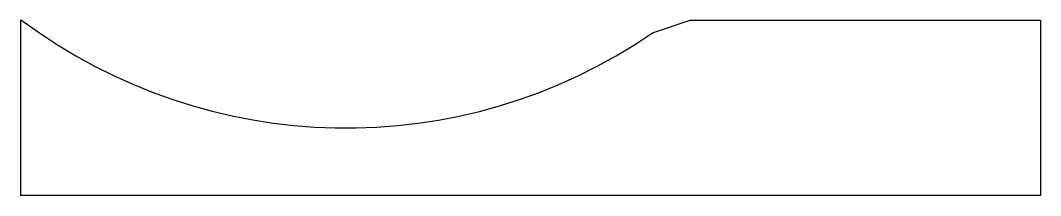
# Model space of a CAD drawing. Header units: millimetres. Extents: x 526 to 1705, y 205 to 408.
import ezdxf

# ---------------------------------------------------------------- set-up
doc = ezdxf.new("R2010")
doc.units = ezdxf.units.MM

msp = doc.modelspace()

# ---------------------------------------------------------------- linework, layer by layer
for p, q in [((525.8, 407.7), (525.8, 204.7)), ((1256.4, 393.1), (1300, 407.7)), ((1704.8, 407.7), (1704.8, 204.7))]:
    msp.add_line(p, q)
for points in [[(525.8, 407.7), (527.6, 407.7)], [(1300, 407.7), (1704.8, 407.7)], [(1704.8, 204.7), (525.8, 204.7)]]:
    msp.add_lwpolyline(points)
msp.add_arc((902.2, 908), 625, 233.1798, 304.5266)

doc.saveas('drawing.dxf')
